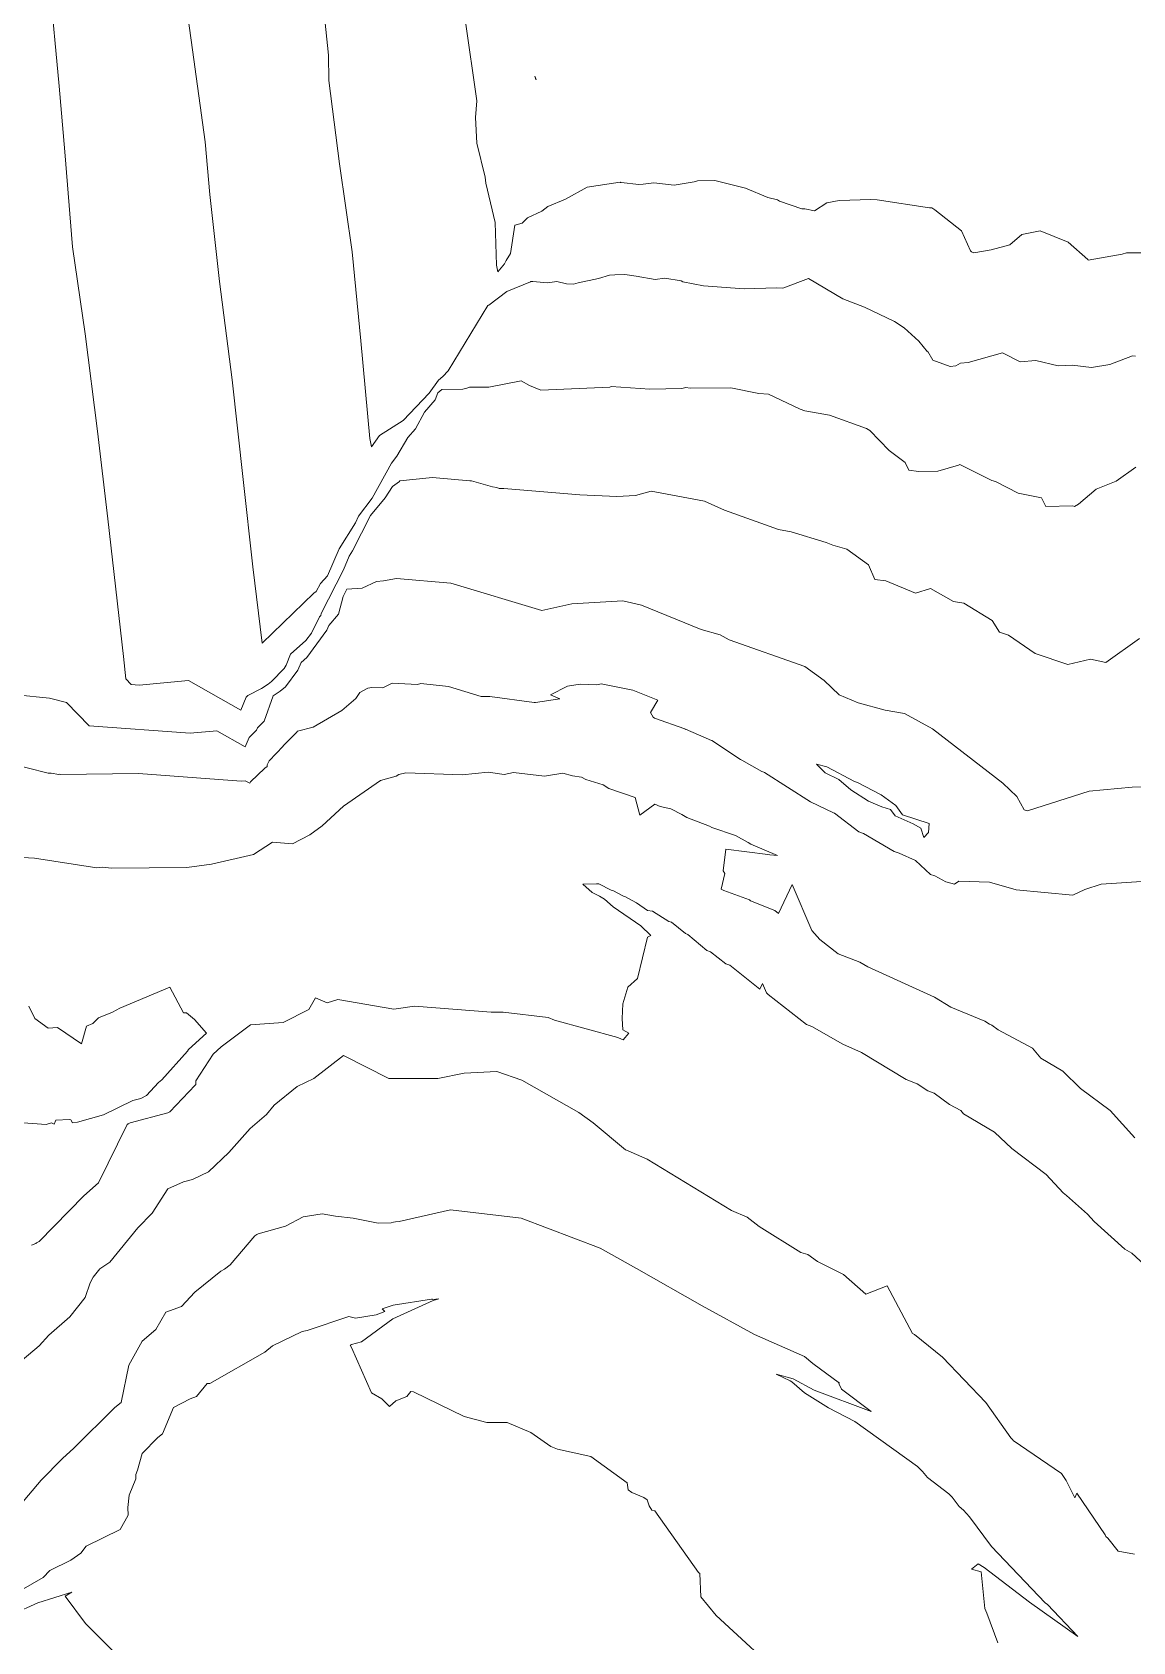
# Model space of a CAD drawing. Header units: metres. Extents: x 809241 to 811075, y 9156873 to 9158251.
# Drawn here: x 810381 to 810541.7, y 9157193.9 to 9157428.7 of the extents above; entities that cross this region are included whole.
import ezdxf

# ---------------------------------------------------------------- set-up
doc = ezdxf.new("R2010")
doc.units = ezdxf.units.M
doc.layers.add('C-TOPO-MAJR', color=9, linetype='Continuous')

msp = doc.modelspace()

# ---------------------------------------------------------------- linework, layer by layer
at = {"layer": 'C-TOPO-MAJR', "color": 9, "linetype": 'Continuous', "lineweight": 5}
for points, elevation in [([(810422.77, 9157439.92), (810424.27, 9157425.36), (810424.35, 9157421.7), (810425.91, 9157409.53), (810427.74, 9157396.66), (810428.99, 9157383.71), (810430.35, 9157369.46), (810430.59, 9157368.23), (810431.75, 9157369.87), (810435.2, 9157372.08), (810438.97, 9157376.06), (810440.37, 9157377.95), (810441, 9157378.47), (810441.78, 9157379.33), (810447.54, 9157388.83), (810447.72, 9157388.92), (810450.31, 9157390.89), (810453.8, 9157392.29), (810453.85, 9157392.34), (810453.92, 9157392.37), (810453.98, 9157392.35), (810454.12, 9157392.33), (810456.26, 9157392.16), (810457.62, 9157392.34), (810459.06, 9157392.01), (810460.07, 9157391.96), (810460.75, 9157392.17), (810463.72, 9157392.77), (810465.33, 9157393.25), (810466.1, 9157393.33), (810467.54, 9157393.35), (810469.21, 9157393.15), (810471.96, 9157392.64), (810473.37, 9157392.83), (810475.79, 9157392.46), (810476.04, 9157392.29), (810479.03, 9157391.74), (810484.98, 9157391.3), (810489.69, 9157391.43), (810490.64, 9157391.38), (810494.36, 9157392.77), (810499.4, 9157389.84), (810502.56, 9157388.61), (810506.9, 9157386.51), (810508.33, 9157385.57), (810510.47, 9157383.66), (810511.74, 9157382.11), (810511.78, 9157382.12), (810512.5, 9157380.85), (810515.06, 9157379.95), (810515.85, 9157380.02), (810516.54, 9157380.42), (810517.68, 9157380.52), (810522.7, 9157381.93), (810525.28, 9157380.65), (810527.54, 9157380.83), (810530.82, 9157380.06), (810532.85, 9157380.16), (810535.69, 9157379.81), (810538.33, 9157380.22), (810541.68, 9157381.49), (810542.1, 9157381.45)], 2500), ([(810383.58, 9157435.96), (810384.97, 9157420.87), (810385.82, 9157411.25), (810386.92, 9157397.41), (810388.77, 9157384.7), (810390.55, 9157370.53), (810392.06, 9157357.7), (810394.38, 9157337.63), (810394.7, 9157334.35), (810395.49, 9157333.55), (810396.66, 9157333.47), (810403.85, 9157334.12), (810411.49, 9157329.8), (810412.26, 9157331.69), (810412.5, 9157331.94), (810414.52, 9157332.95), (810415.49, 9157333.6), (810415.95, 9157333.98), (810417.81, 9157335.9), (810418.1, 9157336.36), (810418.75, 9157337.96), (810420.99, 9157339.95), (810421.79, 9157341.04), (810423, 9157343.42), (810423.16, 9157343.61), (810423.24, 9157343.91), (810426.5, 9157350.29), (810427.31, 9157352.28), (810427.78, 9157353.06), (810430.42, 9157358.19), (810432.59, 9157360.78), (810433.64, 9157362.46), (810434.65, 9157363.17), (810434.68, 9157363.22), (810434.72, 9157363.24), (810439.49, 9157363.76), (810444.92, 9157363.24), (810445.16, 9157363.27), (810448.24, 9157362.37), (810448.85, 9157362.29), (810449.21, 9157362.13), (810449.88, 9157362.14), (810460.99, 9157361.23), (810466.38, 9157360.96), (810469.13, 9157361.13), (810471.38, 9157361.76), (810479.19, 9157360.32), (810482.11, 9157358.98), (810489.97, 9157356.15), (810491.84, 9157355.82), (810496.92, 9157354.28), (810497.9, 9157353.88), (810499.94, 9157353.28), (810503.13, 9157350.99), (810504.07, 9157348.88), (810505.64, 9157348.67), (810509.99, 9157346.85), (810512.15, 9157347.57), (810515.54, 9157345.66), (810517.03, 9157345.39), (810521.17, 9157342.89), (810522.25, 9157341.16), (810523.58, 9157340.75), (810527.44, 9157338.08), (810532.21, 9157336.46), (810535.52, 9157337.22), (810537.76, 9157336.76), (810542.68, 9157340.24)], 2520), ([(810402.97, 9157436.65), (810404.26, 9157427.54), (810406.27, 9157412.74), (810406.99, 9157405.03), (810408.4, 9157392.37), (810410.22, 9157377.98), (810411.85, 9157363.46), (810413.27, 9157350.72), (810414.59, 9157339.6), (810422.16, 9157346.86), (810422.51, 9157347.11), (810423.14, 9157348.27), (810424.14, 9157349.4), (810425.86, 9157353.32), (810428.22, 9157357.12), (810428.69, 9157358.09), (810430.68, 9157360.72), (810433.47, 9157365.84), (810434.26, 9157366.87), (810435.86, 9157369.58), (810437, 9157370.87), (810438.32, 9157373.26), (810439.86, 9157375.07), (810440.27, 9157376.1), (810440.85, 9157376.61), (810443.88, 9157376.66), (810444.48, 9157376.79), (810444.9, 9157376.95), (810447.71, 9157376.91), (810452.41, 9157377.85), (810453.64, 9157377.19), (810455.28, 9157376.51), (810465.36, 9157376.93), (810465.56, 9157377.01), (810471.19, 9157376.66), (810475.86, 9157376.73), (810476.48, 9157376.86), (810477.11, 9157376.8), (810483.02, 9157376.81), (810487.09, 9157376.01), (810488.53, 9157375.91), (810493.15, 9157373.71), (810493.84, 9157373.5), (810497.45, 9157372.87), (810502.81, 9157370.89), (810503.33, 9157370.61), (810506.13, 9157367.7), (810508.48, 9157365.96), (810509, 9157364.82), (810510.43, 9157364.65), (810513.24, 9157364.66), (810516.26, 9157365.53), (810516.48, 9157365.64), (810521.12, 9157363.29), (810521.66, 9157363.19), (810524.99, 9157361.48), (810528.4, 9157360.79), (810529.03, 9157359.53), (810532.97, 9157359.6), (810533.18, 9157359.54), (810533.78, 9157359.88), (810536.36, 9157362.06), (810539.27, 9157363.23), (810542.13, 9157365.28)], 2510), ([(810546.9, 9157396.55), (810540.81, 9157396.53), (810540.13, 9157396.32), (810535.2, 9157395.46), (810535.14, 9157395.55), (810532.26, 9157398.11), (810528.16, 9157399.74), (810525.49, 9157399.21), (810523.77, 9157397.71), (810521.03, 9157396.95), (810518.48, 9157396.55), (810518.18, 9157396.67), (810518.02, 9157396.84), (810516.7, 9157399.75), (810512.81, 9157402.81), (810512.37, 9157403.1), (810512.03, 9157403.09), (810504.38, 9157404.26), (810503.45, 9157404.32), (810498.84, 9157404.16), (810497.05, 9157403.84), (810495.23, 9157402.68), (810493.84, 9157402.95), (810493.37, 9157402.93), (810490.13, 9157404.09), (810489.83, 9157404.26), (810488.42, 9157404.61), (810485.15, 9157405.95), (810480.67, 9157407.09), (810478.14, 9157407.02), (810477.68, 9157406.9), (810474.76, 9157406.4), (810471.77, 9157406.75), (810470.22, 9157406.55), (810469.62, 9157406.52), (810467, 9157406.79), (810466.94, 9157406.78), (810466.88, 9157406.83), (810462.04, 9157406.1), (810458.87, 9157404.35), (810456.31, 9157403.29), (810455.42, 9157402.6), (810453.36, 9157401.64), (810452.57, 9157400.85), (810451.48, 9157400.56), (810450.87, 9157396.45), (810450.22, 9157395.42), (810450.01, 9157394.95), (810449.01, 9157393.76), (810448.83, 9157394.74), (810448.6, 9157400.94), (810447.26, 9157406.68), (810447.15, 9157407.56), (810445.95, 9157412.52), (810445.77, 9157416.29), (810445.96, 9157418.7), (810444.24, 9157430.57)], 2490), ([(810378.75, 9157332.02), (810383.55, 9157331.54), (810386.04, 9157330.91), (810389.37, 9157327.53), (810404.1, 9157326.46), (810408, 9157326.81), (810412.15, 9157324.47), (810412.7, 9157325.83), (810413.77, 9157326.86), (810413.94, 9157327.23), (810414.89, 9157328.22), (810416.21, 9157331.87), (810417.26, 9157332.58), (810418.02, 9157333.2), (810419.82, 9157335.64), (810420.28, 9157336.78), (810421.11, 9157337.51), (810424.03, 9157341.49), (810424.36, 9157342.14), (810425.75, 9157343.83), (810426.43, 9157346.39), (810426.95, 9157347.48), (810429.22, 9157347.61), (810431.28, 9157348.57), (810432.3, 9157348.65), (810434.2, 9157349.03), (810442.17, 9157348.35), (810455.46, 9157344.33), (810459.84, 9157345.32), (810467.25, 9157345.76), (810469.99, 9157345.12), (810478.72, 9157341.57), (810481.46, 9157340.79), (810482.79, 9157340.06), (810493.85, 9157336.17), (810496.64, 9157334.12), (810498.83, 9157332.05), (810501.62, 9157330.88), (810505.56, 9157329.82), (810508.36, 9157329.3), (810512.47, 9157327.1), (810522.72, 9157319.15), (810524.76, 9157317.19), (810525.86, 9157315.25), (810526.34, 9157315.11), (810535.36, 9157317.97), (810541.59, 9157318.57), (810545.89, 9157318.67)], 2530), ([(810377.26, 9157322.18), (810383.36, 9157320.62), (810383.79, 9157320.6), (810384.92, 9157320.43), (810385.01, 9157320.44), (810385.18, 9157320.42), (810396.57, 9157320.54), (810411.54, 9157319.45), (810412.15, 9157319.5), (810412.81, 9157319.13), (810412.89, 9157319.35), (810414.98, 9157321.36), (810415.34, 9157321.58), (810415.33, 9157321.82), (810415.61, 9157322.41), (810417.66, 9157324.56), (810417.7, 9157324.59), (810417.7, 9157324.59), (810419.61, 9157326.53), (810419.77, 9157326.73), (810422.06, 9157327.32), (810426.22, 9157329.74), (810428.29, 9157331.51), (810428.88, 9157332.37), (810430.03, 9157333.03), (810430.6, 9157333.11), (810432.24, 9157333.07), (810433.6, 9157333.74), (810437.28, 9157333.57), (810437.77, 9157333.7), (810441.81, 9157333.25), (810446.59, 9157331.82), (810447.55, 9157331.79), (810447.83, 9157331.82), (810454.31, 9157330.91), (810454.36, 9157330.92), (810454.51, 9157330.91), (810458.04, 9157331.46), (810456.68, 9157332.04), (810459.2, 9157333.29), (810461.03, 9157333.61), (810463.45, 9157333.49), (810464.08, 9157333.65), (810468.73, 9157332.7), (810472.36, 9157331.24), (810471.31, 9157329.44), (810471.7, 9157328.79), (810471.9, 9157328.65), (810476.32, 9157327.07), (810476.34, 9157327), (810476.39, 9157327.04), (810480.18, 9157325.39), (810480.21, 9157325.38), (810480.25, 9157325.36), (810484.44, 9157322.6), (810484.64, 9157322.53), (810487.57, 9157320.86), (810487.82, 9157320.77), (810487.96, 9157320.7), (810494.65, 9157316.41), (810498.03, 9157314.8), (810498.17, 9157314.76), (810501.69, 9157312.04), (810502.4, 9157311.8), (810506.87, 9157309.16), (810507.59, 9157308.96), (810509.98, 9157307.85), (810512.18, 9157305.82), (810512.8, 9157305.64), (810514.43, 9157304.73), (810515.66, 9157304.42), (810516.29, 9157304.87), (810520.78, 9157304.69), (810524.7, 9157303.57), (810532.95, 9157302.83), (810534.69, 9157303.64), (810537.08, 9157304.4), (810544.49, 9157304.91)], 2540), ([(810377.91, 9157308.38), (810381.37, 9157308.19), (810390.48, 9157306.81), (810391.24, 9157306.89), (810392.61, 9157306.75), (810403.61, 9157306.84), (810407.22, 9157307.35), (810413.35, 9157308.73), (810416.13, 9157310.53), (810419.04, 9157310.29), (810421.56, 9157311.61), (810423.36, 9157312.93), (810426.48, 9157315.8), (810431.89, 9157319.56), (810434.19, 9157320.18), (810434.58, 9157320.4), (810435.57, 9157320.68), (810443.82, 9157320.35), (810447.61, 9157320.75), (810449.93, 9157320.43), (810451.28, 9157320.72), (810455.84, 9157320.19), (810458.49, 9157320.61), (810459.93, 9157320.2), (810461.25, 9157320.02), (810461.85, 9157319.69), (810464.41, 9157318.9), (810465.21, 9157318.35), (810469.05, 9157317.05), (810469.75, 9157314.48), (810471.91, 9157316.11), (810472.72, 9157315.75), (810474.28, 9157315.41), (810475.87, 9157314.59), (810476.59, 9157314.12), (810479.89, 9157312.89), (810480.26, 9157312.68), (810483.7, 9157311.5), (810485.57, 9157310.51), (810485.94, 9157310.27), (810489.82, 9157308.61), (810488.72, 9157308.67), (810488.41, 9157308.74), (810482.32, 9157309.51), (810481.93, 9157306.37), (810482.16, 9157305.98), (810481.6, 9157303.7), (810482, 9157303.51), (810482.02, 9157303.5), (810485.77, 9157302.12), (810485.92, 9157302), (810489.47, 9157300.56), (810489.99, 9157300.14), (810491.96, 9157304.38), (810494.86, 9157297.64), (810496.01, 9157296.35), (810498.69, 9157294.25), (810501.85, 9157293.02), (810503.01, 9157292.37), (810512.75, 9157287.91), (810515.16, 9157286.47), (810520.12, 9157284.4), (810520.78, 9157283.98), (810521.15, 9157283.85), (810522.07, 9157283.16), (810527.06, 9157280.48), (810528.28, 9157279.04), (810531.49, 9157277.15), (810534.06, 9157274.6), (810538.4, 9157271.38), (810542, 9157267.4)], 2550), ([(810380.96, 9157251.76), (810381.59, 9157251.98), (810381.65, 9157252.1), (810382.04, 9157252.27), (810388.59, 9157258.96), (810390.73, 9157260.84), (810394.91, 9157269.33), (810394.92, 9157269.38), (810394.99, 9157269.4), (810395.03, 9157269.42), (810395.04, 9157269.43), (810395.35, 9157269.59), (810400.83, 9157271.04), (810401.14, 9157271.19), (810404.85, 9157275.08), (810404.91, 9157275.19), (810404.92, 9157275.73), (810407.46, 9157279.63), (810408.61, 9157280.66), (810412.92, 9157283.91), (810417.69, 9157284.22), (810421.44, 9157286.12), (810422.38, 9157287.83), (810424.12, 9157287.11), (810425.64, 9157287.57), (810433.82, 9157286.16), (810436.86, 9157286.63), (810448.05, 9157285.74), (810449.77, 9157285.73), (810456.37, 9157284.95), (810457.27, 9157284.56), (810466.52, 9157282.06), (810466.63, 9157282), (810467.32, 9157281.69), (810468.13, 9157282.69), (810467.27, 9157283.14), (810467.17, 9157284.79), (810467.25, 9157286.93), (810467.98, 9157289.38), (810469.4, 9157290.66), (810470.88, 9157296.69), (810471.36, 9157296.93), (810469.91, 9157298.33), (810465.83, 9157301.12), (810464.6, 9157302.22), (810463.86, 9157302.66), (810462.79, 9157303.2), (810461.42, 9157304.39), (810463.43, 9157304.47), (810463.78, 9157304.45), (810465.57, 9157303.54), (810465.8, 9157303.5), (810467.37, 9157302.65), (810467.57, 9157302.6), (810469.26, 9157301.68), (810470.85, 9157300.59), (810471.57, 9157300.48), (810474, 9157298.96), (810474.38, 9157298.86), (810476.42, 9157297.23), (810476.73, 9157297.09), (810479.54, 9157294.74), (810480.04, 9157294.56), (810482.3, 9157292.81), (810482.88, 9157292.58), (810487.27, 9157289.07), (810487.66, 9157289.91), (810488.24, 9157288.58), (810488.47, 9157288.32), (810494.08, 9157283.93), (810494.83, 9157283.64), (810499.39, 9157281.09), (810502.08, 9157279.86), (810508.64, 9157275.93), (810510.21, 9157275.28), (810511.8, 9157274.26), (810512.7, 9157273.94), (810514.93, 9157272.28), (810516.6, 9157271.38), (810517.01, 9157270.9), (810521.54, 9157268.23), (810524.06, 9157265.84), (810529.07, 9157262.06), (810531.53, 9157259.38), (810532.03, 9157258.99), (810535.08, 9157256.25), (810536.06, 9157255.18), (810540.55, 9157251.17), (810541.57, 9157250.56), (810544.03, 9157248.29)], 2560), ([(810379.11, 9157269.62), (810383.1, 9157269.33), (810383.86, 9157269.59), (810384.27, 9157269.41), (810384.47, 9157269.96), (810386.49, 9157270.08), (810386.7, 9157270.05), (810386.9, 9157269.57), (810387.65, 9157269.68), (810391.44, 9157270.76), (810395.74, 9157272.84), (810396.89, 9157273.16), (810397.72, 9157273.59), (810399.46, 9157275.48), (810399.97, 9157275.88), (810403.71, 9157280.06), (810403.87, 9157280.3), (810406.5, 9157282.67), (810404.74, 9157284.65), (810403.56, 9157285.62), (810403.12, 9157285.65), (810401.11, 9157289.37), (810393.85, 9157286.34), (810392.74, 9157285.75), (810390.71, 9157284.92), (810389.91, 9157284.07), (810388.96, 9157283.69), (810388.24, 9157281.12), (810384.72, 9157283.49), (810383.37, 9157283.38), (810381.42, 9157284.82), (810380.57, 9157286.63)], 2550), ([(810379.59, 9157234.96), (810382.04, 9157237.05), (810383.45, 9157238.63), (810386.52, 9157241.3), (810388.75, 9157244.08), (810389.51, 9157246.22), (810389.96, 9157247.09), (810390.9, 9157248.3), (810392.37, 9157249.27), (810396.46, 9157254.26), (810398.56, 9157256.41), (810400.86, 9157259.96), (810403.14, 9157260.96), (810404.44, 9157261.31), (810406.76, 9157262.42), (810409.76, 9157265.27), (810412.86, 9157268.77), (810415.26, 9157270.82), (810416.37, 9157272.19), (810419.72, 9157274.87), (810422.16, 9157276.06), (810426.48, 9157279.42), (810433.1, 9157276.04), (810440.25, 9157276.07), (810444.09, 9157276.82), (810448.89, 9157277.08), (810452.51, 9157275.83), (810460.85, 9157271.08), (810462.95, 9157269.6), (810467.67, 9157265.64), (810467.68, 9157265.63), (810470.79, 9157264.28), (810483.14, 9157256.8), (810485.42, 9157255.81), (810487.18, 9157254.44), (810493.25, 9157250.67), (810494.28, 9157250.38), (810495.66, 9157249.37), (810499.47, 9157247.47), (810502.75, 9157244.6), (810505.86, 9157245.8), (810509.57, 9157238.84), (810509.86, 9157238.68), (810513.92, 9157235.4), (810520.27, 9157228.76), (810523.88, 9157223.65), (810524.19, 9157223.31), (810524.23, 9157223.26), (810531.31, 9157218.44), (810531.97, 9157217.39), (810533.26, 9157214.89), (810533.52, 9157215.54), (810537.69, 9157209.47), (810537.77, 9157209.21), (810538.04, 9157208.99), (810539.58, 9157207.1), (810541.94, 9157206.63)], 2570), ([(810377.86, 9157212.17), (810382.35, 9157217.47), (810385.46, 9157220.62), (810387.14, 9157222.11), (810393.08, 9157228.05), (810394.02, 9157228.77), (810395.17, 9157234.21), (810397.11, 9157237.71), (810399.07, 9157239.43), (810400.57, 9157241.95), (810402.83, 9157242.77), (810404.76, 9157244.89), (810408.57, 9157247.94), (810409.13, 9157248.23), (810409.95, 9157248.88), (810413.54, 9157253.09), (810413.84, 9157253.3), (810414.04, 9157253.4), (810418.01, 9157254.5), (810420.6, 9157255.89), (810423.35, 9157256.31), (810425.3, 9157255.97), (810427.89, 9157255.68), (810431.55, 9157254.94), (810433.46, 9157255), (810433.78, 9157255.11), (810434.09, 9157255.16), (810434.62, 9157255.17), (810442.12, 9157256.91), (810452.44, 9157255.66), (810463.96, 9157251.32), (810469.27, 9157248.33), (810478.85, 9157242.87), (810486.5, 9157238.72), (810493.8, 9157235.49), (810494.98, 9157234.46), (810498.88, 9157231.61), (810498.81, 9157231.55), (810499.2, 9157230.74), (810503.5, 9157227.45), (810495.21, 9157230.57), (810492.14, 9157232.22), (810492.12, 9157232.25), (810489.66, 9157232.91), (810491.67, 9157231.96), (810491.91, 9157231.82), (810493.78, 9157230.21), (810497.26, 9157227.99), (810501.11, 9157225.99), (810510.27, 9157219.46), (810510.99, 9157218.73), (810511.74, 9157217.82), (810514.87, 9157215.47), (810515.35, 9157214.97), (810516.38, 9157213.62), (810517, 9157213.07), (810517.86, 9157212.12), (810521.09, 9157207.79), (810528.92, 9157199.54), (810529.24, 9157199.31), (810533.66, 9157194.62), (810526.62, 9157199.67), (810519.99, 9157204.73), (810519.15, 9157205.23), (810518.16, 9157204.45), (810519.55, 9157204.09), (810520.11, 9157198.72), (810520.42, 9157198.03), (810522.02, 9157193.71)], 2580), ([(810379.41, 9157201.39), (810382.65, 9157203.25), (810383.62, 9157204.29), (810386.67, 9157205.79), (810388.12, 9157206.81), (810388.91, 9157207.82), (810393.87, 9157210.27), (810395.04, 9157212.33), (810394.99, 9157213.47), (810395.18, 9157215.25), (810396.15, 9157217.65), (810396.15, 9157218.26), (810396.42, 9157218.92), (810397.11, 9157221.35), (810399.38, 9157223.66), (810400.04, 9157224.2), (810401.67, 9157228.06), (810404.08, 9157229.33), (810405.02, 9157229.67), (810406.6, 9157231.56), (810406.99, 9157231.56), (810414.99, 9157236.15), (810416.11, 9157237.03), (810420.45, 9157239.16), (810421.16, 9157239.3), (810427.28, 9157241.31), (810428.23, 9157241.08), (810431.27, 9157241.56), (810432.52, 9157242.08), (810432.13, 9157242.43), (810433.74, 9157242.98), (810439.35, 9157243.87), (810439.5, 9157243.88), (810439.46, 9157243.79), (810440.39, 9157243.92), (810439.59, 9157243.65), (810433.69, 9157240.98), (810429.11, 9157237.65), (810427.63, 9157237.26), (810427.6, 9157237.23), (810427.58, 9157237.22), (810427.48, 9157237.13), (810427.67, 9157236.82), (810430.55, 9157230.18), (810432.07, 9157229.33), (810433.19, 9157228.18), (810434.1, 9157229.02), (810435.75, 9157229.66), (810436.29, 9157230.39), (810436.71, 9157230.34), (810444.12, 9157226.76), (810447.39, 9157225.85), (810450.37, 9157225.87), (810453.84, 9157224.42), (810456.77, 9157222.38), (810457.72, 9157221.99), (810462.61, 9157220.88), (810467.9, 9157217.04), (810468.04, 9157216.06), (810468.58, 9157215.66), (810470.33, 9157214.92), (810470.81, 9157214.57), (810471.11, 9157213.7), (810471.48, 9157213.09), (810471.93, 9157212.96), (810478.3, 9157203.97), (810478.52, 9157203.82), (810478.65, 9157200.45), (810480.87, 9157197.68), (810491.45, 9157187.98)], 2590), ([(810393.64, 9157191.73), (810388.82, 9157196.54), (810385.83, 9157200.5), (810386.84, 9157201.12), (810381.85, 9157199.54), (810378.19, 9157197.91)], 2590)]:
    msp.add_lwpolyline(points, dxfattribs=dict(at, elevation=elevation))
for points, elevation in [([(810454.42, 9157422.32), (810454.58, 9157421.83), (810454.6, 9157421.81), (810454.61, 9157421.82), (810454.62, 9157421.83), (810454.61, 9157421.83), (810454.42, 9157422.32)], 2490), ([(810501.07, 9157319.37), (810497.05, 9157321.55), (810495.53, 9157321.91), (810496.81, 9157320.68), (810498.79, 9157319.7), (810500.53, 9157318.2), (810503.13, 9157316.51), (810505.07, 9157315.69), (810506.35, 9157315.32), (810507.03, 9157314.36), (810509.64, 9157313.2), (810510.77, 9157312.58), (810511.18, 9157311.22), (810511.88, 9157311.97), (810511.98, 9157313.25), (810508.08, 9157314.55), (810507.11, 9157315.91), (810504.95, 9157317.47), (810501.5, 9157319.26), (810501.07, 9157319.37)], 2540)]:
    msp.add_lwpolyline(points, close=True, dxfattribs=dict(at, elevation=elevation))

doc.saveas('drawing.dxf')
